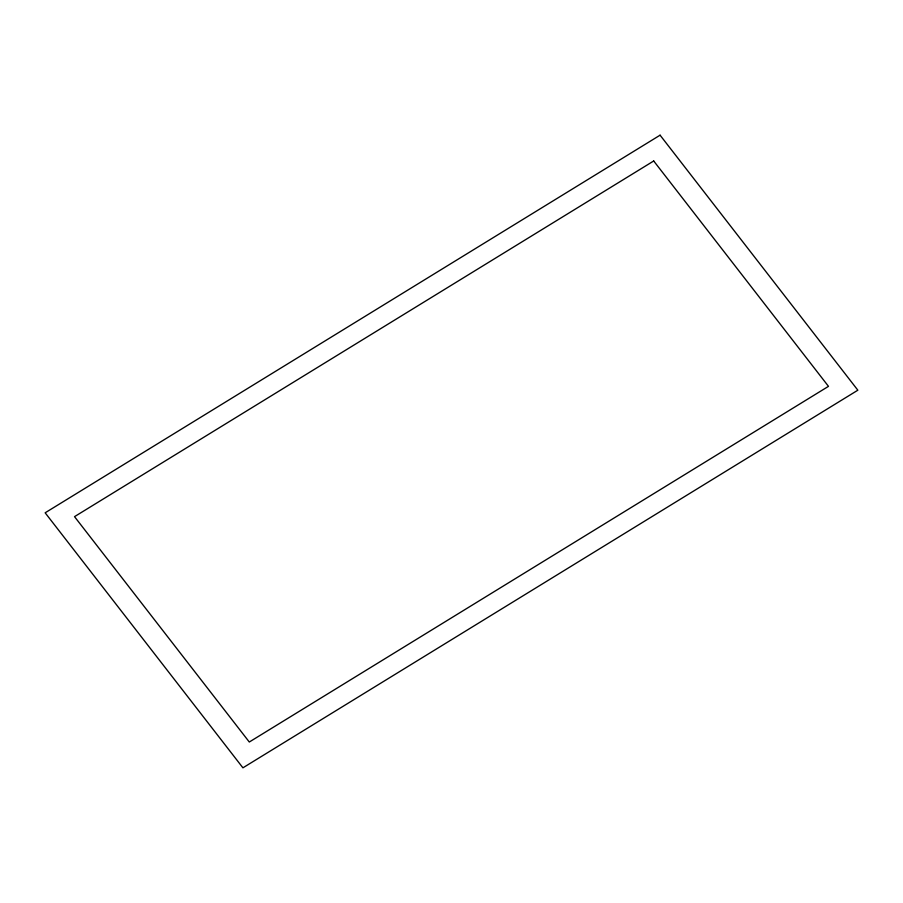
<?xml version="1.0" encoding="UTF-8"?>
<svg xmlns="http://www.w3.org/2000/svg" width="903" height="903" viewBox="0 0 903 903"><rect width="100%" height="100%" fill="white"/><g stroke="black" fill="none" stroke-linecap="round" stroke-linejoin="round"><path stroke-width="1.35" d="M660.082 135.179L45.15 512.802L242.918 767.821L857.85 390.198L660.082 135.179M653.704 160.982L74.52 516.651L249.296 742.018L828.48 386.349L653.704 160.982"/></g></svg>
